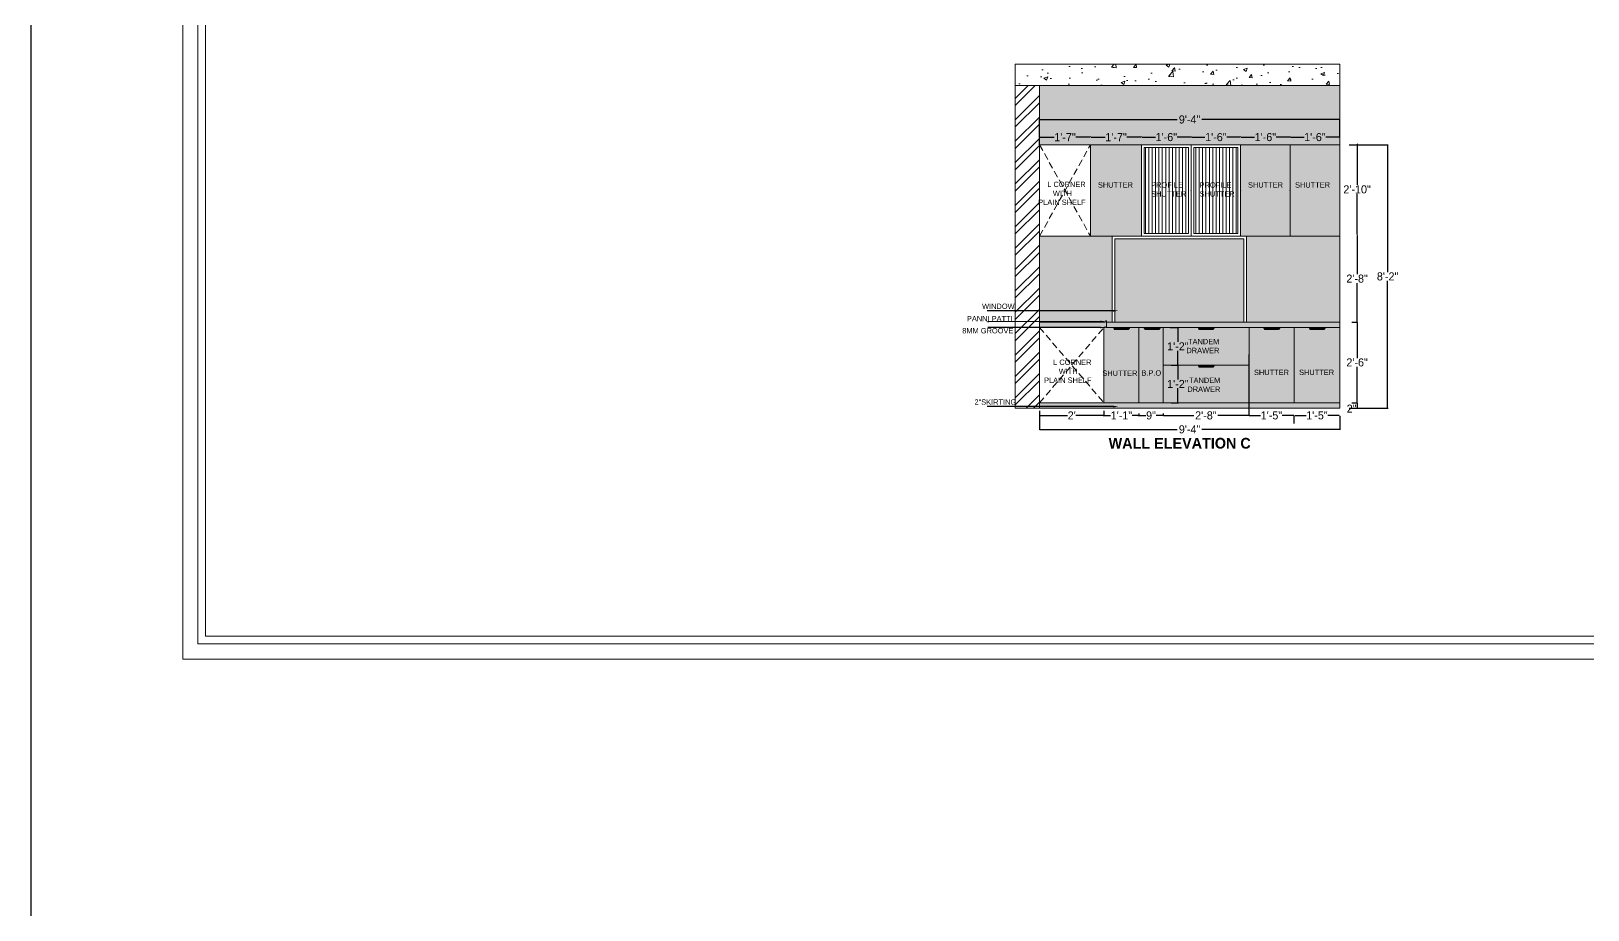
# Model space of a CAD drawing. Header units: inches. Extents: x 15448 to 46480, y -8154 to 0.
# Drawn here: x 21909 to 22488, y -4363 to -4036 of the extents above; entities that cross this region are included whole.
import ezdxf
from ezdxf import colors
from ezdxf.entities.mleader import LeaderData, LeaderLine
from ezdxf.math import Vec2, Vec3

# ---------------------------------------------------------------- set-up
doc = ezdxf.new("R2010")
doc.units = ezdxf.units.IN
doc.header["$MEASUREMENT"] = 0
doc.linetypes.add('$0$HIDDEN', pattern=[0.375, 0.25, -0.125])
for name, color, linetype in [('.', 30, 'Continuous'), ('furni', 253, 'Continuous'), ('IEL-HATCH-002', 7, 'Continuous')]:
    doc.layers.add(name, color=color, linetype=linetype)
doc.styles.add('b.k', font='verdana.ttf')
doc.styles.add('HEMI', font='stylu.ttf')
doc.styles.get("Standard").update_dxf_attribs({"font": 'arial.ttf'})
doc.dimstyles.new('STANDARD$0', dxfattribs={"dimscale": 0, "dimtxt": 6, "dimasz": 3, "dimexe": 2, "dimexo": 2, "dimgap": 0, "dimtad": 0, "dimtih": 1, "dimtoh": 1, "dimdec": 1, "dimzin": 0, "dimdsep": 46, "dimlunit": 4, "dimtxsty": 'b.k', "dimcen": 2.5, "dimclrd": 256, "dimclre": 256, "dimclrt": 256, "dimadec": 0, "dimazin": 0, "dimtfac": 1, "dimtdec": 1, "dimtofl": 0, "dimtmove": 2, "dimatfit": 2, "dimfxl": 1, "dimfrac": 2, "dimtolj": 1, "dimtzin": 0, "dimlwd": 9, "dimlwe": 9, "dimarcsym": 0})

# ---------------------------------------------------------------- blocks, each defined once
blk = doc.blocks.new('*D527')
at = {"color": 254, "lineweight": -2, "transparency": 16777216}
for p, q in [((22283.92, -4177.25), (22283.92, -4179.15)), ((22307.92, -4177.25), (22307.92, -4179.15))]:
    blk.add_line(p, q, dxfattribs=at)
at = {"color": 5, "lineweight": -2, "transparency": 16777216}
for p, q in [((22284.1, -4178.97), (22294.35, -4178.97)), ((22307.74, -4178.97), (22297.49, -4178.97))]:
    blk.add_line(p, q, dxfattribs=at)
at = {"color": 5, "transparency": 16777216}
for points in [[(22284.1, -4178.94), (22284.1, -4179), (22283.92, -4178.97)], [(22307.74, -4178.94), (22307.74, -4179), (22307.92, -4178.97)]]:
    blk.add_solid(points, dxfattribs=at)
at = {"layer": 'Defpoints', "color": 0, "transparency": 16777216}
for p in [(22283.92, -4174.25), (22307.92, -4174.25), (22283.92, -4178.97)]:
    blk.add_point(p, dxfattribs=at)
at = {"color": 5, "lineweight": 5, "transparency": 16777216, "insert": (22295.92, -4178.97), "char_height": 3, "attachment_point": 5, "style": 'HEMI'}
blk.add_mtext("\\A1;2'", dxfattribs=at)
blk = doc.blocks.new('*D528')
at = {"color": 254, "lineweight": -2, "transparency": 16777216}
for p, q in [((22307.92, -4179.25), (22307.92, -4179.15)), ((22320.92, -4179.25), (22320.92, -4179.15))]:
    blk.add_line(p, q, dxfattribs=at)
at = {"color": 5, "lineweight": -2, "transparency": 16777216}
for p, q in [((22308.1, -4178.97), (22310.37, -4178.97)), ((22320.74, -4178.97), (22318.47, -4178.97))]:
    blk.add_line(p, q, dxfattribs=at)
at = {"color": 5, "transparency": 16777216}
for points in [[(22308.1, -4178.94), (22308.1, -4179), (22307.92, -4178.97)], [(22320.74, -4178.94), (22320.74, -4179), (22320.92, -4178.97)]]:
    blk.add_solid(points, dxfattribs=at)
at = {"layer": 'Defpoints', "color": 0, "transparency": 16777216}
for p in [(22307.92, -4176.25), (22320.92, -4176.25), (22320.92, -4178.97)]:
    blk.add_point(p, dxfattribs=at)
at = {"color": 5, "lineweight": 5, "transparency": 16777216, "insert": (22314.42, -4178.97), "char_height": 3, "attachment_point": 5, "style": 'HEMI'}
blk.add_mtext('\\A1;1\'-1"', dxfattribs=at)
blk = doc.blocks.new('*D529')
at = {"color": 254, "lineweight": -2, "transparency": 16777216}
for p, q in [((22361.78, -4156.25), (22361.78, -4179.15)), ((22329.92, -4178.25), (22329.92, -4179.15))]:
    blk.add_line(p, q, dxfattribs=at)
at = {"color": 5, "lineweight": -2, "transparency": 16777216}
for p, q in [((22330.1, -4178.97), (22341.36, -4178.97)), ((22361.6, -4178.97), (22350.34, -4178.97))]:
    blk.add_line(p, q, dxfattribs=at)
at = {"color": 5, "transparency": 16777216}
for points in [[(22330.1, -4178.94), (22330.1, -4179), (22329.92, -4178.97)], [(22361.6, -4178.94), (22361.6, -4179), (22361.78, -4178.97)]]:
    blk.add_solid(points, dxfattribs=at)
at = {"layer": 'Defpoints', "color": 0, "transparency": 16777216}
for p in [(22361.78, -4153.25), (22329.92, -4175.25), (22361.78, -4178.97)]:
    blk.add_point(p, dxfattribs=at)
at = {"color": 5, "lineweight": 5, "transparency": 16777216, "insert": (22345.85, -4178.97), "char_height": 3, "attachment_point": 5, "style": 'HEMI'}
blk.add_mtext('\\A1;2\'-8"', dxfattribs=at)
blk = doc.blocks.new('*D530')
at = {"color": 254, "lineweight": -2, "transparency": 16777216}
for p, q in [((22361.78, -4156.25), (22361.78, -4179.14)), ((22378.72, -4181.96), (22378.72, -4179.14))]:
    blk.add_line(p, q, dxfattribs=at)
at = {"color": 5, "lineweight": -2, "transparency": 16777216}
for p, q in [((22361.96, -4178.96), (22366.2, -4178.96)), ((22378.54, -4178.96), (22374.3, -4178.96))]:
    blk.add_line(p, q, dxfattribs=at)
at = {"color": 5, "transparency": 16777216}
for points in [[(22361.96, -4178.93), (22361.96, -4178.99), (22361.78, -4178.96)], [(22378.54, -4178.93), (22378.54, -4178.99), (22378.72, -4178.96)]]:
    blk.add_solid(points, dxfattribs=at)
at = {"layer": 'Defpoints', "color": 0, "transparency": 16777216}
for p in [(22361.78, -4153.25), (22378.72, -4178.96), (22378.72, -4178.96)]:
    blk.add_point(p, dxfattribs=at)
at = {"color": 5, "lineweight": 5, "transparency": 16777216, "insert": (22370.25, -4178.96), "char_height": 3, "attachment_point": 5, "style": 'HEMI'}
blk.add_mtext('\\A1;1\'-5"', dxfattribs=at)
blk = doc.blocks.new('*D531')
at = {"color": 254, "lineweight": -2, "transparency": 16777216}
for p, q in [((22378.72, -4181.96), (22378.72, -4179.14)), ((22395.65, -4179.25), (22395.65, -4179.14))]:
    blk.add_line(p, q, dxfattribs=at)
at = {"color": 5, "lineweight": -2, "transparency": 16777216}
for p, q in [((22378.9, -4178.96), (22383.14, -4178.96)), ((22395.47, -4178.96), (22391.23, -4178.96))]:
    blk.add_line(p, q, dxfattribs=at)
at = {"color": 5, "transparency": 16777216}
for points in [[(22378.9, -4178.93), (22378.9, -4178.99), (22378.72, -4178.96)], [(22395.47, -4178.93), (22395.47, -4178.99), (22395.65, -4178.96)]]:
    blk.add_solid(points, dxfattribs=at)
at = {"layer": 'Defpoints', "color": 0, "transparency": 16777216}
for p in [(22395.65, -4176.25), (22378.72, -4178.96), (22395.65, -4178.96)]:
    blk.add_point(p, dxfattribs=at)
at = {"color": 5, "lineweight": 5, "transparency": 16777216, "insert": (22387.18, -4178.96), "char_height": 3, "attachment_point": 5, "style": 'HEMI'}
blk.add_mtext('\\A1;1\'-5"', dxfattribs=at)
blk = doc.blocks.new('*D543')
at = {"color": 254, "lineweight": -2, "transparency": 16777216}
for p, q in [((22320.92, -4178.25), (22320.92, -4179.15)), ((22329.92, -4178.25), (22329.92, -4179.15))]:
    blk.add_line(p, q, dxfattribs=at)
at = {"color": 5, "lineweight": -2, "transparency": 16777216}
for p, q in [((22321.1, -4178.97), (22323.48, -4178.97)), ((22329.74, -4178.97), (22327.36, -4178.97))]:
    blk.add_line(p, q, dxfattribs=at)
at = {"color": 5, "transparency": 16777216}
for points in [[(22321.1, -4178.94), (22321.1, -4179), (22320.92, -4178.97)], [(22329.74, -4178.94), (22329.74, -4179), (22329.92, -4178.97)]]:
    blk.add_solid(points, dxfattribs=at)
at = {"layer": 'Defpoints', "color": 0, "transparency": 16777216}
for p in [(22320.92, -4175.25), (22329.92, -4175.25), (22329.92, -4178.97)]:
    blk.add_point(p, dxfattribs=at)
at = {"color": 5, "lineweight": 5, "transparency": 16777216, "insert": (22325.42, -4178.97), "char_height": 3, "attachment_point": 5, "style": 'HEMI'}
blk.add_mtext('\\A1;9"', dxfattribs=at)
blk = doc.blocks.new('*D547')
at = {"color": 254, "lineweight": -2, "transparency": 16777216}
for p, q in [((22283.92, -4078.25), (22283.92, -4075.59)), ((22302.92, -4075.25), (22302.92, -4075.23))]:
    blk.add_line(p, q, dxfattribs=at)
at = {"color": 5, "lineweight": -2, "transparency": 16777216}
for p, q in [((22284.1, -4075.41), (22289.37, -4075.41)), ((22302.74, -4075.41), (22297.47, -4075.41))]:
    blk.add_line(p, q, dxfattribs=at)
at = {"color": 5, "transparency": 16777216}
for points in [[(22284.1, -4075.38), (22284.1, -4075.44), (22283.92, -4075.41)], [(22302.74, -4075.38), (22302.74, -4075.44), (22302.92, -4075.41)]]:
    blk.add_solid(points, dxfattribs=at)
at = {"layer": 'Defpoints', "color": 0, "transparency": 16777216}
for p in [(22283.92, -4075.25), (22302.92, -4075.41), (22302.92, -4078.25)]:
    blk.add_point(p, dxfattribs=at)
at = {"color": 5, "lineweight": 5, "transparency": 16777216, "insert": (22293.42, -4075.41), "char_height": 3, "attachment_point": 5, "style": 'HEMI'}
blk.add_mtext('\\A1;1\'-7"', dxfattribs=at)
blk = doc.blocks.new('*D548')
at = {"color": 254, "lineweight": -2, "transparency": 16777216}
for p, q in [((22302.92, -4075.25), (22302.92, -4075.23)), ((22321.92, -4075.25), (22321.92, -4075.23))]:
    blk.add_line(p, q, dxfattribs=at)
at = {"color": 5, "lineweight": -2, "transparency": 16777216}
for p, q in [((22303.1, -4075.41), (22308.37, -4075.41)), ((22321.74, -4075.41), (22316.47, -4075.41))]:
    blk.add_line(p, q, dxfattribs=at)
at = {"color": 5, "transparency": 16777216}
for points in [[(22303.1, -4075.38), (22303.1, -4075.44), (22302.92, -4075.41)], [(22321.74, -4075.38), (22321.74, -4075.44), (22321.92, -4075.41)]]:
    blk.add_solid(points, dxfattribs=at)
at = {"layer": 'Defpoints', "color": 0, "transparency": 16777216}
for p in [(22302.92, -4078.25), (22321.92, -4075.41), (22321.92, -4078.25)]:
    blk.add_point(p, dxfattribs=at)
at = {"color": 5, "lineweight": 5, "transparency": 16777216, "insert": (22312.42, -4075.41), "char_height": 3, "attachment_point": 5, "style": 'HEMI'}
blk.add_mtext('\\A1;1\'-7"', dxfattribs=at)
blk = doc.blocks.new('*D549')
at = {"color": 254, "lineweight": -2, "transparency": 16777216}
for p, q in [((22321.92, -4075.25), (22321.92, -4075.23)), ((22340.35, -4075.25), (22340.35, -4075.23))]:
    blk.add_line(p, q, dxfattribs=at)
at = {"color": 5, "lineweight": -2, "transparency": 16777216}
for p, q in [((22322.1, -4075.41), (22327.09, -4075.41)), ((22340.17, -4075.41), (22335.18, -4075.41))]:
    blk.add_line(p, q, dxfattribs=at)
at = {"color": 5, "transparency": 16777216}
for points in [[(22322.1, -4075.38), (22322.1, -4075.44), (22321.92, -4075.41)], [(22340.17, -4075.38), (22340.17, -4075.44), (22340.35, -4075.41)]]:
    blk.add_solid(points, dxfattribs=at)
at = {"layer": 'Defpoints', "color": 0, "transparency": 16777216}
for p in [(22321.92, -4078.25), (22340.35, -4075.41), (22340.35, -4078.25)]:
    blk.add_point(p, dxfattribs=at)
at = {"color": 5, "lineweight": 5, "transparency": 16777216, "insert": (22331.13, -4075.41), "char_height": 3, "attachment_point": 5, "style": 'HEMI'}
blk.add_mtext('\\A1;1\'-6"', dxfattribs=at)
blk = doc.blocks.new('*D550')
at = {"color": 254, "lineweight": -2, "transparency": 16777216}
for p, q in [((22340.35, -4075.25), (22340.35, -4075.23)), ((22358.78, -4075.25), (22358.78, -4075.23))]:
    blk.add_line(p, q, dxfattribs=at)
at = {"color": 5, "lineweight": -2, "transparency": 16777216}
for p, q in [((22340.53, -4075.41), (22345.52, -4075.41)), ((22358.6, -4075.41), (22353.62, -4075.41))]:
    blk.add_line(p, q, dxfattribs=at)
at = {"color": 5, "transparency": 16777216}
for points in [[(22340.53, -4075.38), (22340.53, -4075.44), (22340.35, -4075.41)], [(22358.6, -4075.38), (22358.6, -4075.44), (22358.78, -4075.41)]]:
    blk.add_solid(points, dxfattribs=at)
at = {"layer": 'Defpoints', "color": 0, "transparency": 16777216}
for p in [(22340.35, -4078.25), (22358.78, -4075.41), (22358.78, -4078.25)]:
    blk.add_point(p, dxfattribs=at)
at = {"color": 5, "lineweight": 5, "transparency": 16777216, "insert": (22349.57, -4075.41), "char_height": 3, "attachment_point": 5, "style": 'HEMI'}
blk.add_mtext('\\A1;1\'-6"', dxfattribs=at)
blk = doc.blocks.new('*D551')
at = {"color": 254, "lineweight": -2, "transparency": 16777216}
for p, q in [((22358.78, -4075.25), (22358.78, -4075.23)), ((22377.22, -4075.25), (22377.22, -4075.23))]:
    blk.add_line(p, q, dxfattribs=at)
at = {"color": 5, "lineweight": -2, "transparency": 16777216}
for p, q in [((22358.96, -4075.41), (22363.95, -4075.41)), ((22377.04, -4075.41), (22372.05, -4075.41))]:
    blk.add_line(p, q, dxfattribs=at)
at = {"color": 5, "transparency": 16777216}
for points in [[(22358.96, -4075.38), (22358.96, -4075.44), (22358.78, -4075.41)], [(22377.04, -4075.38), (22377.04, -4075.44), (22377.22, -4075.41)]]:
    blk.add_solid(points, dxfattribs=at)
at = {"layer": 'Defpoints', "color": 0, "transparency": 16777216}
for p in [(22358.78, -4078.25), (22377.22, -4075.41), (22377.22, -4078.25)]:
    blk.add_point(p, dxfattribs=at)
at = {"color": 5, "lineweight": 5, "transparency": 16777216, "insert": (22368, -4075.41), "char_height": 3, "attachment_point": 5, "style": 'HEMI'}
blk.add_mtext('\\A1;1\'-6"', dxfattribs=at)
blk = doc.blocks.new('*D552')
at = {"color": 254, "lineweight": -2, "transparency": 16777216}
for p, q in [((22377.22, -4075.25), (22377.22, -4075.23)), ((22395.65, -4075.25), (22395.65, -4075.23))]:
    blk.add_line(p, q, dxfattribs=at)
at = {"color": 5, "lineweight": -2, "transparency": 16777216}
for p, q in [((22377.4, -4075.41), (22382.39, -4075.41)), ((22395.47, -4075.41), (22390.48, -4075.41))]:
    blk.add_line(p, q, dxfattribs=at)
at = {"color": 5, "transparency": 16777216}
for points in [[(22377.4, -4075.38), (22377.4, -4075.44), (22377.22, -4075.41)], [(22395.47, -4075.38), (22395.47, -4075.44), (22395.65, -4075.41)]]:
    blk.add_solid(points, dxfattribs=at)
at = {"layer": 'Defpoints', "color": 0, "transparency": 16777216}
for p in [(22377.22, -4078.25), (22395.65, -4075.41), (22395.65, -4078.25)]:
    blk.add_point(p, dxfattribs=at)
at = {"color": 5, "lineweight": 5, "transparency": 16777216, "insert": (22386.43, -4075.41), "char_height": 3, "attachment_point": 5, "style": 'HEMI'}
blk.add_mtext('\\A1;1\'-6"', dxfattribs=at)
blk = doc.blocks.new('*D553')
at = {"color": 5, "lineweight": -2, "transparency": 16777216}
for p, q in [((22402.13, -4078.04), (22402.13, -4093.21)), ((22402.13, -4111.68), (22402.13, -4096.5))]:
    blk.add_line(p, q, dxfattribs=at)
at = {"color": 254, "lineweight": -2, "transparency": 16777216}
for p, q in [((22402.15, -4077.86), (22402.31, -4077.86)), ((22402.15, -4111.86), (22402.31, -4111.86))]:
    blk.add_line(p, q, dxfattribs=at)
at = {"color": 5, "transparency": 16777216}
for points in [[(22402.1, -4078.04), (22402.16, -4078.04), (22402.13, -4077.86)], [(22402.1, -4111.68), (22402.16, -4111.68), (22402.13, -4111.86)]]:
    blk.add_solid(points, dxfattribs=at)
at = {"layer": 'Defpoints', "color": 0, "transparency": 16777216}
for p in [(22399.15, -4077.86), (22402.13, -4077.86), (22399.15, -4111.86)]:
    blk.add_point(p, dxfattribs=at)
at = {"color": 5, "lineweight": 5, "transparency": 16777216, "insert": (22402.13, -4094.86), "char_height": 3, "attachment_point": 5, "style": 'HEMI'}
blk.add_mtext('\\A1;2\'-10"', dxfattribs=at)
blk = doc.blocks.new('*D554')
at = {"color": 5, "lineweight": -2, "transparency": 16777216}
for p, q in [((22402.13, -4112.04), (22402.13, -4126.41)), ((22402.13, -4144.07), (22402.13, -4129.7))]:
    blk.add_line(p, q, dxfattribs=at)
at = {"color": 254, "lineweight": -2, "transparency": 16777216}
for p, q in [((22402.15, -4111.86), (22402.31, -4111.86)), ((22400.19, -4144.25), (22402.31, -4144.25))]:
    blk.add_line(p, q, dxfattribs=at)
at = {"color": 5, "transparency": 16777216}
for points in [[(22402.1, -4112.04), (22402.16, -4112.04), (22402.13, -4111.86)], [(22402.1, -4144.07), (22402.16, -4144.07), (22402.13, -4144.25)]]:
    blk.add_solid(points, dxfattribs=at)
at = {"layer": 'Defpoints', "color": 0, "transparency": 16777216}
for p in [(22399.15, -4111.86), (22397.19, -4144.25), (22402.13, -4144.25)]:
    blk.add_point(p, dxfattribs=at)
at = {"color": 5, "lineweight": 5, "transparency": 16777216, "insert": (22402.13, -4128.06), "char_height": 3, "attachment_point": 5, "style": 'HEMI'}
blk.add_mtext('\\A1;2\'-8"', dxfattribs=at)
blk = doc.blocks.new('*D555')
at = {"color": 254, "lineweight": -2, "transparency": 16777216}
for p, q in [((22400.19, -4144.25), (22402.31, -4144.25)), ((22400.19, -4174.25), (22402.31, -4174.25))]:
    blk.add_line(p, q, dxfattribs=at)
at = {"color": 5, "lineweight": -2, "transparency": 16777216}
for p, q in [((22402.13, -4144.43), (22402.13, -4157.61)), ((22402.13, -4174.07), (22402.13, -4160.9))]:
    blk.add_line(p, q, dxfattribs=at)
at = {"color": 5, "transparency": 16777216}
for points in [[(22402.1, -4144.43), (22402.16, -4144.43), (22402.13, -4144.25)], [(22402.1, -4174.07), (22402.16, -4174.07), (22402.13, -4174.25)]]:
    blk.add_solid(points, dxfattribs=at)
at = {"layer": 'Defpoints', "color": 0, "transparency": 16777216}
for p in [(22397.19, -4144.25), (22397.19, -4174.25), (22402.13, -4174.25)]:
    blk.add_point(p, dxfattribs=at)
at = {"color": 5, "lineweight": 5, "transparency": 16777216, "insert": (22402.13, -4159.25), "char_height": 3, "attachment_point": 5, "style": 'HEMI'}
blk.add_mtext('\\A1;2\'-6"', dxfattribs=at)
blk = doc.blocks.new('*D556')
at = {"color": 254, "lineweight": -2, "transparency": 16777216}
for p, q in [((22400.19, -4174.25), (22402.31, -4174.25)), ((22400.19, -4176.25), (22402.31, -4176.25))]:
    blk.add_line(p, q, dxfattribs=at)
at = {"color": 5, "lineweight": -2, "transparency": 16777216}
for p, q in [((22402.13, -4176.43), (22401.95, -4176.43)), ((22402.13, -4174.43), (22402.13, -4176.07)), ((22402.13, -4176.25), (22402.13, -4176.43))]:
    blk.add_line(p, q, dxfattribs=at)
at = {"color": 5, "transparency": 16777216}
for points in [[(22402.1, -4174.43), (22402.16, -4174.43), (22402.13, -4174.25)], [(22402.1, -4176.07), (22402.16, -4176.07), (22402.13, -4176.25)]]:
    blk.add_solid(points, dxfattribs=at)
at = {"layer": 'Defpoints', "color": 0, "transparency": 16777216}
for p in [(22397.19, -4174.25), (22397.19, -4176.25), (22402.13, -4176.25)]:
    blk.add_point(p, dxfattribs=at)
at = {"color": 5, "lineweight": 5, "transparency": 16777216, "insert": (22400.09, -4176.43), "char_height": 3, "attachment_point": 5, "style": 'HEMI'}
blk.add_mtext('\\A1;2"', dxfattribs=at)
blk = doc.blocks.new('*D557')
at = {"color": 254, "lineweight": -2, "transparency": 16777216}
for p, q in [((22283.92, -4075.25), (22283.92, -4068.67)), ((22395.65, -4075.25), (22395.65, -4068.67))]:
    blk.add_line(p, q, dxfattribs=at)
at = {"color": 5, "lineweight": -2, "transparency": 16777216}
for p, q in [((22284.1, -4068.85), (22335.22, -4068.85)), ((22395.47, -4068.85), (22344.35, -4068.85))]:
    blk.add_line(p, q, dxfattribs=at)
at = {"color": 5, "transparency": 16777216}
for points in [[(22284.1, -4068.82), (22284.1, -4068.88), (22283.92, -4068.85)], [(22395.47, -4068.82), (22395.47, -4068.88), (22395.65, -4068.85)]]:
    blk.add_solid(points, dxfattribs=at)
at = {"layer": 'Defpoints', "color": 0, "transparency": 16777216}
for p in [(22395.65, -4068.85), (22283.92, -4078.25), (22395.65, -4078.25)]:
    blk.add_point(p, dxfattribs=at)
at = {"color": 5, "lineweight": 5, "transparency": 16777216, "insert": (22339.78, -4068.85), "char_height": 3, "attachment_point": 5, "style": 'HEMI'}
blk.add_mtext('\\A1;9\'-4"', dxfattribs=at)
blk = doc.blocks.new('*D558')
at = {"color": 254, "lineweight": -2, "transparency": 16777216}
for p, q in [((22399.19, -4078.25), (22413.67, -4078.25)), ((22399.19, -4176.25), (22413.67, -4176.25))]:
    blk.add_line(p, q, dxfattribs=at)
at = {"color": 5, "lineweight": -2, "transparency": 16777216}
for p, q in [((22413.49, -4078.43), (22413.49, -4125.61)), ((22413.49, -4176.07), (22413.49, -4128.9))]:
    blk.add_line(p, q, dxfattribs=at)
at = {"color": 5, "transparency": 16777216}
for points in [[(22413.46, -4078.43), (22413.52, -4078.43), (22413.49, -4078.25)], [(22413.46, -4176.07), (22413.52, -4176.07), (22413.49, -4176.25)]]:
    blk.add_solid(points, dxfattribs=at)
at = {"layer": 'Defpoints', "color": 0, "transparency": 16777216}
for p in [(22396.19, -4078.25), (22396.19, -4176.25), (22413.49, -4176.25)]:
    blk.add_point(p, dxfattribs=at)
at = {"color": 5, "lineweight": 5, "transparency": 16777216, "insert": (22413.49, -4127.25), "char_height": 3, "attachment_point": 5, "style": 'HEMI'}
blk.add_mtext('\\A1;8\'-2"', dxfattribs=at)
blk = doc.blocks.new('*D605')
at = {"color": 254, "lineweight": -2, "transparency": 16777216}
for p, q in [((22332.92, -4160.25), (22335.6, -4160.25)), ((22332.92, -4174.25), (22335.6, -4174.25))]:
    blk.add_line(p, q, dxfattribs=at)
at = {"color": 5, "lineweight": -2, "transparency": 16777216}
for p, q in [((22335.42, -4160.43), (22335.42, -4165.63)), ((22335.42, -4174.07), (22335.42, -4168.87))]:
    blk.add_line(p, q, dxfattribs=at)
at = {"color": 5, "transparency": 16777216}
for points in [[(22335.39, -4160.43), (22335.45, -4160.43), (22335.42, -4160.25)], [(22335.39, -4174.07), (22335.45, -4174.07), (22335.42, -4174.25)]]:
    blk.add_solid(points, dxfattribs=at)
at = {"layer": 'Defpoints', "color": 0, "transparency": 16777216}
for p in [(22329.92, -4160.25), (22335.42, -4160.25), (22329.92, -4174.25)]:
    blk.add_point(p, dxfattribs=at)
at = {"color": 5, "lineweight": 5, "transparency": 16777216, "insert": (22335.42, -4167.25), "char_height": 3, "attachment_point": 5, "style": 'HEMI'}
blk.add_mtext('\\A1;1\'-2"', dxfattribs=at)
blk = doc.blocks.new('*D606')
at = {"color": 254, "lineweight": -2, "transparency": 16777216}
for p, q in [((22332.5, -4146.25), (22335.24, -4146.25)), ((22332.92, -4160.25), (22335.6, -4160.25))]:
    blk.add_line(p, q, dxfattribs=at)
at = {"color": 5, "lineweight": -2, "transparency": 16777216}
for p, q in [((22335.42, -4146.43), (22335.42, -4151.63)), ((22335.42, -4160.07), (22335.42, -4154.87))]:
    blk.add_line(p, q, dxfattribs=at)
at = {"color": 5, "transparency": 16777216}
for points in [[(22335.39, -4146.43), (22335.45, -4146.43), (22335.42, -4146.25)], [(22335.39, -4160.07), (22335.45, -4160.07), (22335.42, -4160.25)]]:
    blk.add_solid(points, dxfattribs=at)
at = {"layer": 'Defpoints', "color": 0, "transparency": 16777216}
for p in [(22335.42, -4146.25), (22335.5, -4146.25), (22329.92, -4160.25)]:
    blk.add_point(p, dxfattribs=at)
at = {"color": 5, "lineweight": 5, "transparency": 16777216, "insert": (22335.42, -4153.25), "char_height": 3, "attachment_point": 5, "style": 'HEMI'}
blk.add_mtext('\\A1;1\'-2"', dxfattribs=at)
blk = doc.blocks.new('IUYGTFD')
at = {"layer": 'IEL-HATCH-002', "true_color": 0x000000, "transparency": 33554687}
h = blk.add_hatch(color=18, dxfattribs=at)
h.dxf.hatch_style = 1
h.paths.add_polyline_path([(19857.18, -3596.45), (19857.62, -3597.19), (19862.73, -3597.19), (19863.18, -3596.45)])
for p, q in [((19857.18, -3596.45), (19863.18, -3596.45)), ((19857.18, -3596.45), (19857.62, -3597.19)), ((19862.73, -3597.19), (19857.62, -3597.19)), ((19863.18, -3596.45), (19862.73, -3597.19))]:
    blk.add_line(p, q)
blk = doc.blocks.new('*D616')
at = {"color": 254, "lineweight": -2, "transparency": 16777216}
for p, q in [((22283.92, -4179.25), (22283.92, -4184.33)), ((22395.65, -4179.25), (22395.65, -4184.33))]:
    blk.add_line(p, q, dxfattribs=at)
at = {"color": 5, "lineweight": -2, "transparency": 16777216}
for p, q in [((22284.1, -4184.15), (22335.22, -4184.15)), ((22395.47, -4184.15), (22344.35, -4184.15))]:
    blk.add_line(p, q, dxfattribs=at)
at = {"color": 5, "transparency": 16777216}
for points in [[(22284.1, -4184.12), (22284.1, -4184.18), (22283.92, -4184.15)], [(22395.47, -4184.12), (22395.47, -4184.18), (22395.65, -4184.15)]]:
    blk.add_solid(points, dxfattribs=at)
at = {"layer": 'Defpoints', "color": 0, "transparency": 16777216}
for p in [(22283.92, -4176.25), (22395.65, -4176.25), (22395.65, -4184.15)]:
    blk.add_point(p, dxfattribs=at)
at = {"color": 5, "lineweight": 5, "transparency": 16777216, "insert": (22339.78, -4184.15), "char_height": 3, "attachment_point": 5, "style": 'HEMI'}
blk.add_mtext('\\A1;9\'-4"', dxfattribs=at)

msp = doc.modelspace()

# ---------------------------------------------------------------- hatches: boundary and pattern name
at = {"layer": '.', "lineweight": 5, "true_color": 0xf27172}
h = msp.add_hatch(dxfattribs=at)
h.set_pattern_fill('ANSI32', color=11, scale=15)
h.set_pattern_definition([(45, (2509.414, -542.3807), (-3.9774756, 3.9774756), []), (45, (2512.066, -542.3807), (-3.9774756, 3.9774756), [])])
h.paths.add_polyline_path([(22274.92, -4176.25), (22283.92, -4176.25), (22283.92, -4056.25), (22274.92, -4056.25)])
at = {"layer": 'IEL-HATCH-002', "lineweight": 5, "true_color": 0x636466, "transparency": 33554687}
h = msp.add_hatch(dxfattribs=at)
h.set_pattern_fill('AR-CONC', color=251, scale=2)
h.set_pattern_definition([(50, (2703.144, -542.381), (14.3452037, -1.255043), [1.5, -16.5]), (355, (2703.144, -542.38), (-2.775027, 15.043843), [1.2, -13.2]), (100.451444, (2704.34, -542.485), (11.570177, 13.7888), [1.274804, -14.022842]), (46.1842, (2703.144, -538.38), (21.344827, -3.310386), [2.25, -24.75]), (96.63564, (2704.923, -538.657), (18.693239, 19.482372), [1.912207, -21.034275]), (351.18416, (2703.144, -538.38), (18.69324, 19.482372), [1.8, -19.8]), (21, (2705.144, -539.381), (11.938141, -8.052378), [1.5, -16.5]), (326, (2705.144, -539.38), (4.866307, 14.503001), [1.2, -13.2]), (71.451445, (2706.139, -540.052), (16.804448, 6.450623), [1.274804, -14.022842]), (37.5, (2703.144, -542.3807), (0.2431971, 6.6578771), [0, -13.04, 0, -13.4, 0, -13.25]), (7.5, (2703.144, -542.381), (5.2613907, 7.8882342), [0, -7.64, 0, -12.74, 0, -5.05]), (327.5, (2698.684, -542.3807), (10.6764487, -0.4510974), [0, -5, 0, -15.6, 0, -20.7]), (317.5, (2696.684, -542.381), (11.6637234, 2.0020996), [0, -6.5, 0, -10.36, 0, -14.7])])
h.paths.add_polyline_path([(22395.65, -4056.25), (22395.65, -4048.25), (22274.92, -4048.25), (22274.92, -4056.25)])
at = {"layer": 'IEL-HATCH-002', "lineweight": 5, "true_color": 0xf5f5f0, "transparency": 33554687}
h = msp.add_hatch(color=7, dxfattribs=at)
h.dxf.hatch_style = 1
h.paths.add_polyline_path([(22283.92, -4056.25), (22283.92, -4078.25), (22395.65, -4078.25), (22395.65, -4056.25)])
at = {"layer": 'IEL-HATCH-002', "lineweight": 5, "true_color": 0xbcafa9, "transparency": 33554687}
h = msp.add_hatch(color=253, dxfattribs=at)
h.dxf.hatch_style = 1
h.paths.add_polyline_path([(22321.92, -4078.25), (22302.92, -4078.25), (22302.92, -4112.25), (22321.92, -4112.25)])
h.paths.add_polyline_path([(22377.22, -4078.25), (22358.78, -4078.25), (22358.78, -4112.25), (22377.22, -4112.25)])
h.paths.add_polyline_path([(22395.65, -4078.25), (22377.22, -4078.25), (22377.22, -4112.25), (22395.65, -4112.25)])
h.paths.add_polyline_path([(22395.65, -4146.25), (22378.72, -4146.25), (22378.72, -4174.25), (22395.65, -4174.25)])
h.paths.add_polyline_path([(22378.72, -4146.25), (22361.92, -4146.25), (22361.92, -4174.25), (22378.72, -4174.25)])
h.paths.add_polyline_path([(22361.92, -4146.25), (22329.92, -4146.25), (22329.92, -4159.75), (22361.92, -4159.75)])
h.paths.add_polyline_path([(22361.92, -4159.75), (22329.92, -4159.75), (22329.92, -4174.25), (22361.92, -4174.25)])
h.paths.add_polyline_path([(22329.92, -4146.25), (22320.92, -4146.25), (22320.92, -4174.25), (22329.92, -4174.25), (22329.92, -4161.75)])
h.paths.add_polyline_path([(22320.92, -4146.25), (22307.92, -4146.25), (22307.92, -4174.25), (22320.92, -4174.25)])
h.paths.add_polyline_path([(22334.49, -4152.24), (22354.57, -4152.24)], flags=16)
h.paths.add_polyline_path([(22334.49, -4168.09), (22354.57, -4168.09)], flags=16)
at = {"layer": 'IEL-HATCH-002', "lineweight": 5, "true_color": 0xadddf7, "transparency": 33554687}
h = msp.add_hatch(dxfattribs=at)
h.set_pattern_fill('ANSI31', color=141, scale=10, angle=45)
h.set_pattern_definition([(90, (1934.6379, -547.3807), (-1.25, 0), [])])
h.paths.add_polyline_path([(22322.92, -4111.25), (22339.35, -4111.25), (22339.35, -4079.25), (22322.92, -4079.25)])
h.paths.add_polyline_path([(22357.78, -4079.25), (22341.35, -4079.25), (22341.35, -4111.25), (22357.78, -4111.25)])
at = {"layer": 'IEL-HATCH-002', "lineweight": 5, "true_color": 0xf9f9f6, "transparency": 33554687}
h = msp.add_hatch(color=7, dxfattribs=at)
h.dxf.hatch_style = 1
h.paths.add_polyline_path([(22310.92, -4140.02), (22283.92, -4140.02), (22283.92, -4144.25), (22308.42, -4144.25), (22308.42, -4143.95, -0.414214), (22308.62, -4143.75), (22308.72, -4143.75, -0.414214), (22308.92, -4143.95), (22308.92, -4144.25), (22310.92, -4144.25)])
h.paths.add_polyline_path([(22310.92, -4112.25), (22283.92, -4112.25), (22283.92, -4140.02), (22310.92, -4140.02)])
h.paths.add_polyline_path([(22395.65, -4112.25), (22360.92, -4112.25), (22360.92, -4144.25), (22395.65, -4144.25)])
at = {"layer": 'IEL-HATCH-002', "lineweight": 5, "transparency": 33554687}
h = msp.add_hatch(color=256, dxfattribs=at)
h.dxf.hatch_style = 1
h.set_gradient(color1=(173, 221, 247), name='CURVED')
h.paths.add_polyline_path([(22359.92, -4113.25), (22311.92, -4113.25), (22311.92, -4144.25), (22359.92, -4144.25)])
at = {"layer": 'IEL-HATCH-002', "lineweight": 5, "true_color": 0x755f48, "transparency": 33554687}
h = msp.add_hatch(color=37, dxfattribs=at)
h.dxf.hatch_style = 1
h.paths.add_polyline_path([(22308.63, -4146.25), (22308.92, -4146.25), (22308.92, -4143.95, 0.414214), (22308.72, -4143.75), (22308.62, -4143.75, 0.414214), (22308.42, -4143.95), (22308.42, -4144.25), (22283.92, -4144.25), (22283.92, -4146.25), (22308.21, -4146.25, -1)])
h = msp.add_hatch(color=37, dxfattribs=at)
h.dxf.hatch_style = 1
h.paths.add_polyline_path([(22395.65, -4144.25), (22308.92, -4144.25), (22308.92, -4146.25), (22395.65, -4146.25)])
at = {"layer": 'IEL-HATCH-002', "lineweight": 5, "true_color": 0xbcafa9, "transparency": 33554687}
h = msp.add_hatch(color=253, dxfattribs=at)
h.dxf.hatch_style = 1
h.paths.add_polyline_path([(22283.92, -4174.25), (22283.92, -4176.25), (22395.65, -4176.25), (22395.65, -4174.25)])

# ---------------------------------------------------------------- linework, layer by layer
at = {"lineweight": 5}
for p, q in [((22274.92, -4048.25), (22395.65, -4048.25)), ((22274.92, -4056.25), (22274.92, -4048.25)), ((22395.65, -4056.25), (22395.65, -4048.25)), ((22274.92, -4176.25), (22274.92, -4056.25)), ((22395.65, -4056.25), (22274.92, -4056.25)), ((22283.92, -4176.25), (22283.92, -4056.25)), ((22395.65, -4176.25), (22395.65, -4056.25)), ((22283.92, -4078.25), (22395.65, -4078.25)), ((22302.92, -4112.25), (22302.92, -4078.25)), ((22321.92, -4112.25), (22321.92, -4078.25)), ((22340.35, -4078.25), (22340.35, -4112.25)), ((22358.78, -4078.25), (22358.78, -4112.25)), ((22377.22, -4078.25), (22377.22, -4112.25)), ((22395.65, -4112.25), (22395.65, -4078.25)), ((22283.92, -4112.25), (22395.65, -4112.25)), ((22308.42, -4144.25), (22283.92, -4144.25)), ((22308.21, -4146.25), (22283.92, -4146.25)), ((22307.92, -4174.25), (22307.92, -4146.25)), ((22308.42, -4143.95), (22308.42, -4144.25)), ((22308.72, -4143.75), (22308.62, -4143.75)), ((22395.65, -4146.25), (22308.63, -4146.25)), ((22308.92, -4143.95), (22308.92, -4146.25)), ((22310.92, -4144.25), (22308.92, -4144.25)), ((22395.65, -4144.25), (22310.92, -4144.25)), ((22320.92, -4174.25), (22320.92, -4146.25)), ((22329.92, -4174.25), (22329.92, -4146.25)), ((22361.92, -4174.25), (22361.92, -4146.25)), ((22361.92, -4146.25), (22361.92, -4174.25)), ((22378.72, -4174.25), (22378.72, -4146.25)), ((22395.65, -4176.25), (22395.65, -4144.25)), ((22361.92, -4160.25), (22329.92, -4160.25)), ((22395.65, -4176.25), (22274.92, -4176.25)), ((22395.65, -4174.25), (22283.92, -4174.25))]:
    msp.add_line(p, q, dxfattribs=at)
at = {"linetype": '$0$HIDDEN', "lineweight": 5, "ltscale": 10}
for p, q in [((22283.92, -4112.25), (22302.92, -4078.25)), ((22283.92, -4078.25), (22302.92, -4112.25)), ((22283.92, -4174.25), (22307.92, -4146.25)), ((22283.92, -4146.25), (22307.92, -4174.25))]:
    msp.add_line(p, q, dxfattribs=at)
at = {"color": 3, "lineweight": 30}
msp.add_lwpolyline([(21908.61, -3474.73), (27667.62, -3474.73), (27667.62, -7501.88), (21908.61, -7501.88)], close=True, dxfattribs=at)
at = {"lineweight": 5}
for points in [[(22274.92, -4056.25), (22283.92, -4056.25), (22283.92, -4176.25), (22274.92, -4176.25)], [(22321.92, -4078.25), (22340.35, -4078.25), (22340.35, -4112.25), (22321.92, -4112.25)], [(22322.92, -4079.25), (22339.35, -4079.25), (22339.35, -4111.25), (22322.92, -4111.25)], [(22341.35, -4079.25), (22357.78, -4079.25), (22357.78, -4111.25), (22341.35, -4111.25)]]:
    msp.add_lwpolyline(points, close=True, dxfattribs=at)
for points in [[(22310.92, -4144.25), (22310.92, -4112.25), (22360.92, -4112.25), (22360.92, -4144.25)], [(22311.92, -4144.25), (22311.92, -4113.25), (22359.92, -4113.25), (22359.92, -4144.25)]]:
    msp.add_lwpolyline(points, dxfattribs=at)
for centre, radius, start, end in [((22308.42, -4146.25), 0.21, 360, 180), ((22308.62, -4143.95), 0.2, 90, 180), ((22308.72, -4143.95), 0.2, 0, 90)]:
    msp.add_arc(centre, radius, start, end, dxfattribs=at)
for p in [(22340.35, -4095.25), (22358.78, -4095.25), (22377.22, -4095.25)]:
    msp.add_point(p, dxfattribs=at)
at = {"layer": 'furni', "color": 18, "lineweight": 5, "true_color": 0x000000}
for points in [[(21965.02, -4269.63), (21965.02, -3588.81), (22917.77, -3588.81), (22917.77, -4269.63)], [(21970.69, -4263.97), (21970.69, -3594.48), (22912.1, -3594.48), (22912.1, -4263.97)], [(21973.53, -4261.13), (21973.53, -3597.31), (22909.27, -3597.31), (22909.27, -4261.13)]]:
    msp.add_lwpolyline(points, close=True, dxfattribs=at)

# ---------------------------------------------------------------- block references
at = {"lineweight": 5}
for p in [(2454.24, -549.8), (2465.62, -549.8), (2485.74, -549.8), (2510.14, -549.8), (2527.07, -549.8), (2485.74, -563.8)]:
    msp.add_blockref('IUYGTFD', p, dxfattribs=at)

# ---------------------------------------------------------------- texts
at = {"color": 18, "lineweight": 5, "true_color": 0x000000, "char_height": 2, "attachment_point": 3, "rotation": 0.00944, "style": 'HEMI'}
for s, insert, width in [('L CORNER\\P\\pxqc;WITH \\P\\pq*;PLAIN SHELF', (22301.09, -4091.98), 17.3084), ('SHUTTER', (22318.71, -4092.19), 14.8665), ('\\pxql;PROFILE\\PSHUTTER', (22340.35, -4092.19), 14.8665), ('\\pxql;PROFILE\\PSHUTTER', (22358.38, -4092.21), 14.8665), ('SHUTTER', (22374.57, -4092.19), 14.8665), ('SHUTTER', (22392.08, -4092.19), 14.8665), (' TANDEM DRAWER', (22350.87, -4150.46), 14.8665), ('L CORNER\\P\\pxqc;WITH \\P\\pq*;PLAIN SHELF', (22303.28, -4158.18), 17.3084), ('SHUTTER', (22320.37, -4162.25), 14.8665), ('B.P.O', (22329.23, -4162.14), 14.8665), (' TANDEM DRAWER', (22351.24, -4164.87), 14.8665), ('SHUTTER', (22376.78, -4161.94), 14.8665), ('SHUTTER', (22393.58, -4161.93), 14.8665)]:
    msp.add_mtext(s, dxfattribs=dict(at, insert=insert, width=width))
at = {"color": 152, "lineweight": 5, "true_color": 0x2776bb, "char_height": 2, "style": 'HEMI'}
for s, insert, width, attachment_point, rotation in [('PANNI PATTI', (22273.95, -4141.94), 81.1585, 3, 0.00944), ('WINDOW', (22262.55, -4137.34), 14.2364, 1, 359.99056), ('8MM GROOVE', (22274.2, -4146.43), 81.1585, 3, 0.00944), ('2"SKIRTING', (22259.72, -4172.98), 14.2364, 1, 359.99056)]:
    msp.add_mtext(s, dxfattribs=dict(at, insert=insert, width=width, attachment_point=attachment_point, rotation=rotation))
at = {"color": 1, "lineweight": 5, "insert": (22376.68, -4187.3), "char_height": 4, "width": 81.1585, "attachment_point": 3, "rotation": 0.00944, "style": 'HEMI'}
msp.add_mtext('\\pxqc;{\\fStylus BT|b1|i0|c0|p34;WALL ELEVATION C}', dxfattribs=at)

# ---------------------------------------------------------------- dimensions: what is measured, and where the dimension line sits
at = {"lineweight": 5}
for base, p1, p2, picture, middle in [((22395.65, -4068.85), (22283.92, -4078.25), (22395.65, -4078.25), '*D557', (22339.78, -4068.85)), ((22302.92, -4075.41), (22283.92, -4075.25), (22302.92, -4078.25), '*D547', (22293.42, -4075.41)), ((22321.92, -4075.41), (22302.92, -4078.25), (22321.92, -4078.25), '*D548', (22312.42, -4075.41)), ((22340.35, -4075.41), (22321.92, -4078.25), (22340.35, -4078.25), '*D549', (22331.13, -4075.41)), ((22358.78, -4075.41), (22340.35, -4078.25), (22358.78, -4078.25), '*D550', (22349.57, -4075.41)), ((22377.22, -4075.41), (22358.78, -4078.25), (22377.22, -4078.25), '*D551', (22368, -4075.41)), ((22395.65, -4075.41), (22377.22, -4078.25), (22395.65, -4078.25), '*D552', (22386.43, -4075.41)), ((22361.78, -4178.97), (22329.92, -4175.25), (22361.78, -4153.25), '*D529', (22345.85, -4178.97)), ((22378.72, -4178.96), (22361.78, -4153.25), (22378.72, -4178.96), '*D530', (22370.25, -4178.96)), ((22283.92, -4178.97), (22307.92, -4174.25), (22283.92, -4174.25), '*D527', (22295.92, -4178.97)), ((22395.65, -4184.15), (22283.92, -4176.25), (22395.65, -4176.25), '*D616', (22339.78, -4184.15)), ((22320.92, -4178.97), (22307.92, -4176.25), (22320.92, -4176.25), '*D528', (22314.42, -4178.97)), ((22329.92, -4178.97), (22320.92, -4175.25), (22329.92, -4175.25), '*D543', (22325.42, -4178.97)), ((22395.65, -4178.96), (22378.72, -4178.96), (22395.65, -4176.25), '*D531', (22387.18, -4178.96))]:
    dim = msp.add_linear_dim(base=base, p1=p1, p2=p2, dimstyle='STANDARD$0', override={"dimscale": 1, "dimtxt": 3, "dimasz": 0.18, "dimexe": 0.18, "dimexo": 3, "dimgap": 0.09, "dimdec": 0, "dimtxsty": 'HEMI', "dimcen": 0.09, "dimclrd": 5, "dimclre": 254, "dimclrt": 5, "dimtdec": 0, "dimtmove": 0, "dimatfit": 3, "dimfxl": 0.03937, "dimfrac": 0, "dimlwd": 65534, "dimlwe": 65534, "dimarcsym": 1}, dxfattribs=at)
    dim.commit()
    dim.dimension.update_dxf_attribs({"geometry": picture, "text_midpoint": middle})
for base, p1, p2, override, picture, middle in [((22413.49, -4176.25), (22396.19, -4078.25), (22396.19, -4176.25), {"dimscale": 1, "dimtxt": 3, "dimasz": 0.18, "dimexe": 0.18, "dimexo": 3, "dimgap": 0.09, "dimdec": 0, "dimtxsty": 'HEMI', "dimcen": 0.09, "dimclrd": 5, "dimclre": 254, "dimclrt": 5, "dimtdec": 0, "dimtmove": 0, "dimatfit": 3, "dimfxl": 0.03937, "dimfrac": 0, "dimlwd": 65534, "dimlwe": 65534, "dimarcsym": 1}, '*D558', (22413.49, -4127.25)), ((22402.13, -4077.86), (22399.15, -4111.86), (22399.15, -4077.86), {"dimscale": 1, "dimtxt": 3, "dimasz": 0.18, "dimexe": 0.18, "dimexo": 3, "dimgap": 0.09, "dimdec": 0, "dimtxsty": 'HEMI', "dimcen": 0.09, "dimclrd": 5, "dimclre": 254, "dimclrt": 5, "dimtdec": 0, "dimtmove": 0, "dimatfit": 3, "dimfxl": 0.03937, "dimfrac": 0, "dimlwd": 65534, "dimlwe": 65534, "dimarcsym": 1}, '*D553', (22402.13, -4094.86)), ((22402.13, -4144.25), (22399.15, -4111.86), (22397.19, -4144.25), {"dimscale": 1, "dimtxt": 3, "dimasz": 0.18, "dimexe": 0.18, "dimexo": 3, "dimgap": 0.09, "dimdec": 0, "dimtxsty": 'HEMI', "dimcen": 0.09, "dimclrd": 5, "dimclre": 254, "dimclrt": 5, "dimtdec": 0, "dimtmove": 0, "dimatfit": 3, "dimfxl": 0.03937, "dimfrac": 0, "dimlwd": 65534, "dimlwe": 65534, "dimarcsym": 1}, '*D554', (22402.13, -4128.06)), ((22335.42, -4146.25), (22329.92, -4160.25), (22335.5, -4146.25), {"dimscale": 1, "dimtxt": 3, "dimasz": 0.18, "dimexe": 0.18, "dimexo": 3, "dimgap": 0.09, "dimdec": 0, "dimtxsty": 'HEMI', "dimcen": 0.09, "dimclrd": 5, "dimclre": 254, "dimclrt": 5, "dimtdec": 0, "dimtmove": 1, "dimatfit": 3, "dimfxl": 0.03937, "dimfrac": 0, "dimlwd": 65534, "dimlwe": 65534, "dimarcsym": 1}, '*D606', (22335.42, -4153.25)), ((22402.13, -4174.25), (22397.19, -4144.25), (22397.19, -4174.25), {"dimscale": 1, "dimtxt": 3, "dimasz": 0.18, "dimexe": 0.18, "dimexo": 3, "dimgap": 0.09, "dimdec": 0, "dimtxsty": 'HEMI', "dimcen": 0.09, "dimclrd": 5, "dimclre": 254, "dimclrt": 5, "dimtdec": 0, "dimtmove": 0, "dimatfit": 3, "dimfxl": 0.03937, "dimfrac": 0, "dimlwd": 65534, "dimlwe": 65534, "dimarcsym": 1}, '*D555', (22402.13, -4159.25)), ((22335.42, -4160.25), (22329.92, -4174.25), (22329.92, -4160.25), {"dimscale": 1, "dimtxt": 3, "dimasz": 0.18, "dimexe": 0.18, "dimexo": 3, "dimgap": 0.09, "dimdec": 0, "dimtxsty": 'HEMI', "dimcen": 0.09, "dimclrd": 5, "dimclre": 254, "dimclrt": 5, "dimtdec": 0, "dimtmove": 0, "dimatfit": 3, "dimfxl": 0.03937, "dimfrac": 0, "dimlwd": 65534, "dimlwe": 65534, "dimarcsym": 1}, '*D605', (22335.42, -4167.25)), ((22402.13, -4176.25), (22397.19, -4174.25), (22397.19, -4176.25), {"dimscale": 1, "dimtxt": 3, "dimasz": 0.18, "dimexe": 0.18, "dimexo": 3, "dimgap": 0.09, "dimdec": 0, "dimtxsty": 'HEMI', "dimcen": 0.09, "dimclrd": 5, "dimclre": 254, "dimclrt": 5, "dimtdec": 0, "dimtmove": 0, "dimatfit": 3, "dimfxl": 0.03937, "dimfrac": 0, "dimlwd": 65534, "dimlwe": 65534, "dimarcsym": 1}, '*D556', (22400.09, -4176.43))]:
    dim = msp.add_linear_dim(base=base, p1=p1, p2=p2, angle=90, dimstyle='STANDARD$0', override=override, dxfattribs=at)
    dim.commit()
    dim.dimension.update_dxf_attribs({"geometry": picture, "text_midpoint": middle})

# ---------------------------------------------------------------- leaders
at = {"color": 152, "lineweight": 5, "true_color": 0x2776bb}
ml = msp.add_multileader_mtext('Standard', dxfattribs=at)
ml.set_content(' ', color=(39, 118, 187))
ml.set_leader_properties()
ml.build(insert=Vec2(0, 0))
ml.multileader.update_dxf_attribs({"text_right_attachment_type": 6, "dogleg_length": 0.36, "arrow_head_size": 2})
ctx = ml.context
ctx.base_point, ctx.char_height, ctx.arrow_head_size, ctx.landing_gap_size, ctx.plane_origin = Vec3(22264.36, -4139.93), 0.18, 2, 0.09, Vec3(22304.78, -4140.02)
ctx.right_attachment, ctx.text_align_type = 6, 2
notes = []
notes.append((ctx, [(0, (1, 1, 0), (22264.97, -4140.02), (-1, 0), 0.36, [(0, [(22313.27, -4140.02)], 0, [])])]))
ctx.mtext.insert, ctx.mtext.alignment, ctx.mtext.flow_direction = Vec3(22264.52, -4139.84), 3, 5
ml = msp.add_multileader_mtext('Standard', dxfattribs=at)
ml.set_content(' ', color=(39, 118, 187))
ml.set_leader_properties()
ml.build(insert=Vec2(0, 0))
ml.multileader.update_dxf_attribs({"text_right_attachment_type": 6, "dogleg_length": 0.36, "arrow_head_size": 2})
ctx = ml.context
ctx.base_point, ctx.char_height, ctx.arrow_head_size, ctx.landing_gap_size, ctx.plane_origin = Vec3(22264.49, -4144.1), 0.18, 2, 0.09, Vec3(22308.61, -4144.01)
ctx.right_attachment, ctx.text_align_type = 6, 2
notes.append((ctx, [(0, (1, 1, 0), (22265.1, -4144.19), (-1, 0), 0.36, [(0, [(22308.61, -4144.01)], 0, [])])]))
ctx.mtext.insert, ctx.mtext.alignment, ctx.mtext.flow_direction = Vec3(22264.65, -4144.01), 3, 5
ml = msp.add_multileader_mtext('Standard', dxfattribs=at)
ml.set_content(' ', color=(39, 118, 187))
ml.set_leader_properties()
ml.build(insert=Vec2(0, 0))
ml.multileader.update_dxf_attribs({"text_right_attachment_type": 6, "dogleg_length": 0.36, "arrow_head_size": 2})
ctx = ml.context
ctx.base_point, ctx.char_height, ctx.arrow_head_size, ctx.landing_gap_size, ctx.plane_origin = Vec3(22264.56, -4146.16), 0.18, 2, 0.09, Vec3(22308.42, -4146.25)
ctx.right_attachment, ctx.text_align_type = 6, 2
notes.append((ctx, [(0, (1, 1, 0), (22265.17, -4146.25), (-1, 0), 0.36, [(0, [(22308.42, -4146.25)], 0, [])])]))
ctx.mtext.insert, ctx.mtext.alignment, ctx.mtext.flow_direction = Vec3(22264.72, -4146.07), 3, 5
ml = msp.add_multileader_mtext('Standard', dxfattribs=at)
ml.set_content(' ', color=(39, 118, 187))
ml.set_leader_properties()
ml.build(insert=Vec2(0, 0))
ml.multileader.update_dxf_attribs({"text_right_attachment_type": 6, "dogleg_length": 0.36, "arrow_head_size": 2})
ctx = ml.context
ctx.base_point, ctx.char_height, ctx.arrow_head_size, ctx.landing_gap_size, ctx.plane_origin = Vec3(22264.36, -4175.57), 0.18, 2, 0.09, Vec3(22304.78, -4175.66)
ctx.right_attachment, ctx.text_align_type = 6, 2
notes.append((ctx, [(0, (1, 1, 0), (22264.97, -4175.66), (-1, 0), 0.36, [(0, [(22313.27, -4175.66)], 0, [])])]))
ctx.mtext.insert, ctx.mtext.alignment, ctx.mtext.flow_direction = Vec3(22264.52, -4175.48), 3, 5
for ctx, leaders in notes:
    for number, flags, end, landing, length, lines in leaders:
        leader = LeaderData()
        leader.index, (leader.has_last_leader_line, leader.has_dogleg_vector, leader.attachment_direction) = number, flags
        leader.last_leader_point, leader.dogleg_vector, leader.dogleg_length = Vec3(end), Vec3(landing), length
        for number, points, colour, breaks in lines:
            line = LeaderLine()
            line.index, line.vertices, line.color, line.breaks = number, Vec3.list(points), colors.encode_raw_color(colour), breaks
            leader.lines.append(line)
        ctx.leaders.append(leader)

doc.saveas('drawing.dxf')
